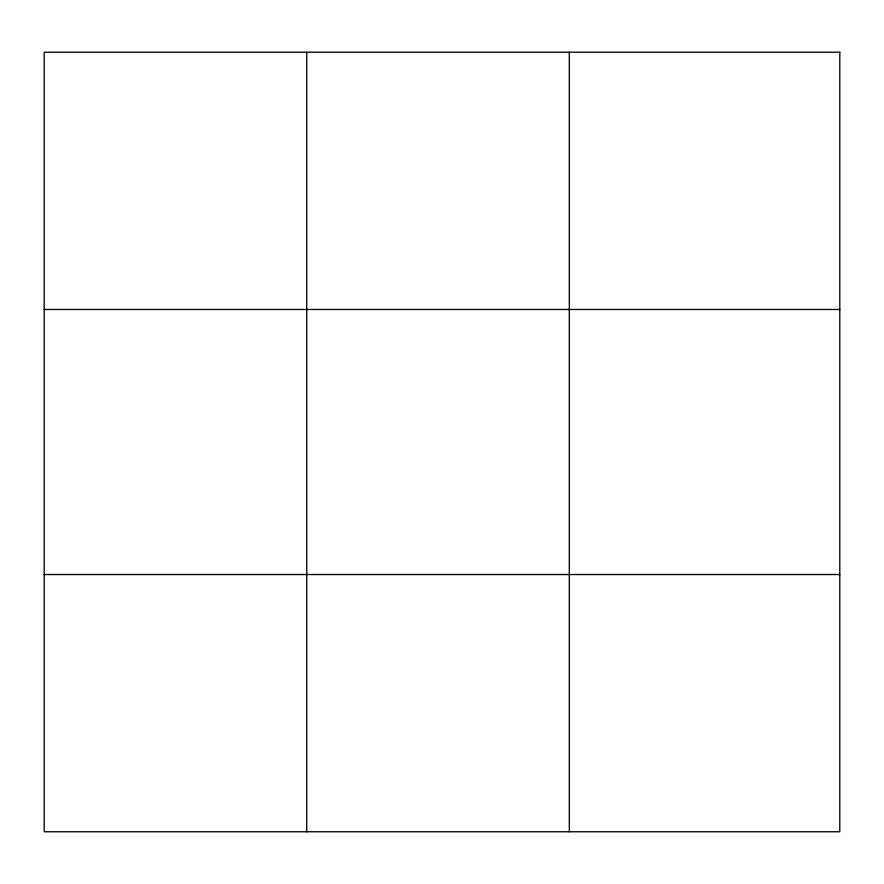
<?xml version="1.0" encoding="UTF-8"?>
<svg xmlns="http://www.w3.org/2000/svg" width="884" height="884" viewBox="0 0 884 884"><rect width="100%" height="100%" fill="white"/><g stroke="black" fill="none" stroke-linecap="round" stroke-linejoin="round"><path stroke-width="1.33" d="M306.748 52.233L306.748 831.767M569.296 52.233L569.296 831.767M44.2 309.477L839.8 309.477M44.2 574.523L839.8 574.523M839.8 52.233L839.8 831.767L44.2 831.767L44.2 52.233L839.8 52.233"/></g></svg>
